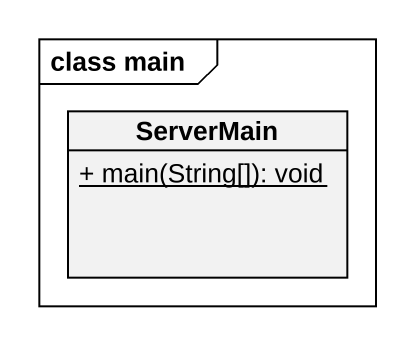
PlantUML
@startuml
mainframe class main
hide circle
hide empty members
skinparam classAttributeIconSize 0
class ServerMain {
  {static} + main(String[]): void
}
@enduml
